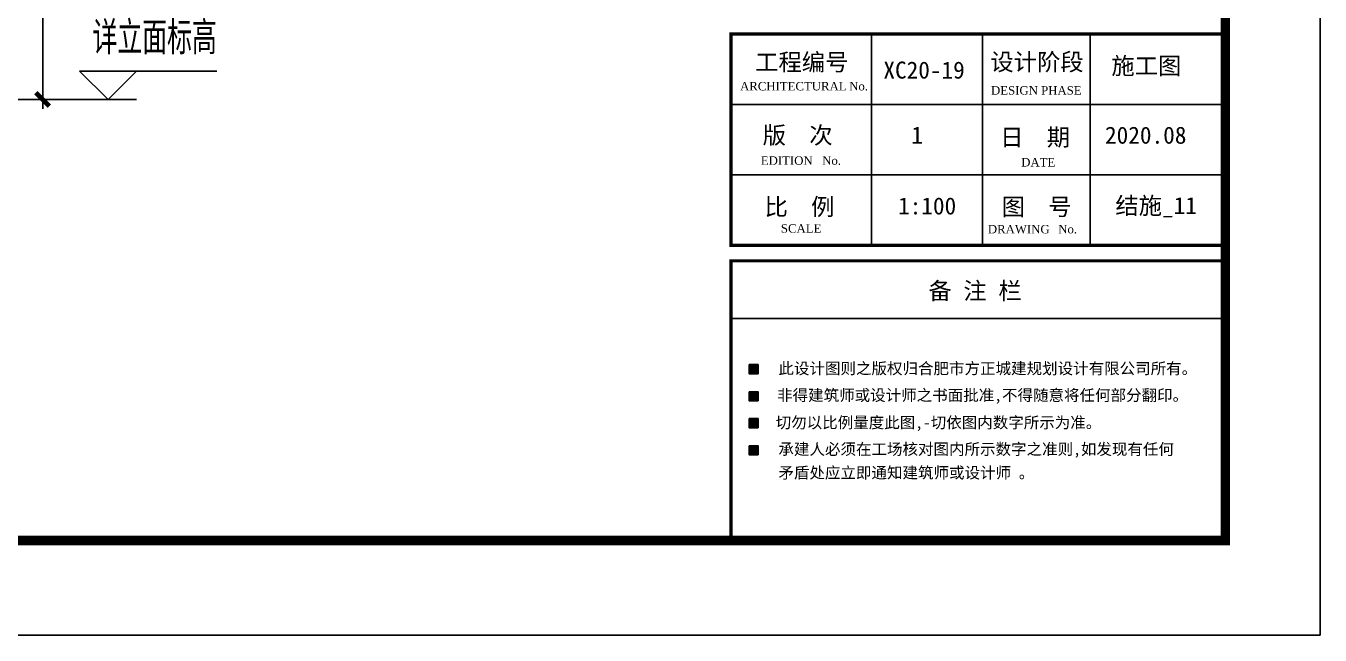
# Model space of a CAD drawing. Extents: x -2746917 to -971774, y -3334247 to -3250358.
# Drawn here: x -1612056 to -1598392, y -3316173 to -3309734 of the extents above; entities that cross this region are included whole.
import ezdxf
from ezdxf.enums import TextEntityAlignment as Align

# ---------------------------------------------------------------- set-up
doc = ezdxf.new("R2010")
doc.units = 0
doc.header["$LTSCALE"] = 1000
doc.header["$MEASUREMENT"] = 0
doc.header["$PDMODE"] = 35
doc.layers.get('0').update_dxf_attribs({"linetype": 'CONTINUOUS'})
doc.layers.get('Defpoints').update_dxf_attribs({"linetype": 'CONTINUOUS'})
for name, color, linetype in [('1', 140, 'CONTINUOUS'), ('DIM', 3, 'CONTINUOUS'), ('PUB_TEXT', 7, 'CONTINUOUS'), ('PUB_TITLE', 4, 'CONTINUOUS'), ('THIN', 7, 'CONTINUOUS')]:
    doc.layers.add(name, color=color, linetype=linetype)
doc.layers.add('yichutu', color=7, linetype='CONTINUOUS', true_color=0xffffff, plot=False)
doc.styles.add('GHF', font='times.ttf')
doc.styles.add('STYLE1', font='simhei.ttf', dxfattribs={"width": 0.8})
doc.styles.add('TSSD_Dimension', font='tssdeng.shx', dxfattribs={"width": 0.75, "bigfont": 'Hztxt.shx'})
doc.styles.add('TSSD_Label', font='tssdeng.shx', dxfattribs={"width": 0.75, "bigfont": 'hztxt.shx'})
doc.dimstyles.new('TSSD_50_100', dxfattribs={"dimtxt": 350, "dimasz": 100, "dimexe": 100, "dimexo": 250, "dimgap": 100, "dimtad": 1, "dimdec": 0, "dimlfac": 0.5, "dimzin": 0, "dimdsep": 46, "dimtxsty": 'TSSD_Dimension', "dimblk": 'ARCHTICK', "dimcen": 0, "dimdle": 100, "dimclrt": 7, "dimadec": 0, "dimazin": 0, "dimtfac": 1, "dimtdec": 0, "dimtix": 1, "dimtmove": 2, "dimatfit": 3, "dimfxl": 1, "dimtolj": 1, "dimtzin": 0, "dimarcsym": 0})

# ---------------------------------------------------------------- blocks, each defined once
blk = doc.blocks.new('_ArchTick')
at = {"color": 0, "const_width": 0.5}
blk.add_lwpolyline([(-0.71, -0.71), (0.71, 0.71)], dxfattribs=at)
blk = doc.blocks.new('*D3016')
at = {"layer": 'Defpoints', "color": 0, "ltscale": 1.5}
for p in [(-1613347, -3302211), (-1611879, -3302211), (-1613347, -3310511)]:
    blk.add_point(p, dxfattribs=at)
at = {"layer": 'DIM', "color": 0, "lineweight": -2, "ltscale": 1.5}
for p, q in [((-1613097, -3302211), (-1611779, -3302211)), ((-1611879, -3310611), (-1611879, -3302111)), ((-1613097, -3310511), (-1611779, -3310511))]:
    blk.add_line(p, q, dxfattribs=at)
at = {"layer": 'DIM', "color": 0, "lineweight": -2, "ltscale": 1.5, "xscale": 100, "yscale": 100, "zscale": 100}
for p, rotation in [((-1611879, -3302211), 90), ((-1611879, -3310511), 270)]:
    blk.add_blockref('_ArchTick', p, dxfattribs=dict(at, rotation=rotation))
at = {"layer": 'DIM', "color": 7, "lineweight": 5, "ltscale": 1.5, "insert": (-1612154, -3306361), "char_height": 350, "attachment_point": 5, "rotation": 90, "style": 'TSSD_Dimension'}
blk.add_mtext('\\A1;2200/3900/6375', dxfattribs=at)
blk = doc.blocks.new('yct-891-420-89100-42000-100-2004.0')
at = {"layer": 'yichutu', "color": 7, "true_color": 0xffffff}
blk.add_lwpolyline([(0, 0), (0, 42000), (89100, 42000), (89100, 0)], close=True, dxfattribs=at)
blk = doc.blocks.new('*U3512')
at = {"layer": 'PUB_TEXT', "style": 'STYLE1'}
blk.add_text('备 注 栏', height=180, dxfattribs=at).set_placement((503976, -819747))
blk = doc.blocks.new('A$C440D491C')
for points in [[(83072, 2763), (83167, 2763), (83167, 2859), (83072, 2859)], [(83072, 2477), (83167, 2477), (83167, 2573), (83072, 2573)], [(83072, 2192), (83167, 2192), (83167, 2288), (83072, 2288)], [(83072, 1907), (83167, 1907), (83167, 2002), (83072, 2002)]]:
    blk.add_hatch(color=256).paths.add_polyline_path(points)
for points in [[(83072, 2859), (83167, 2859), (83167, 2763), (83072, 2763)], [(83072, 2573), (83167, 2573), (83167, 2477), (83072, 2477)], [(83072, 2288), (83167, 2288), (83167, 2192), (83072, 2192)], [(83072, 2002), (83167, 2002), (83167, 1907), (83072, 1907)]]:
    blk.add_lwpolyline(points, close=True)
at = {"layer": '1'}
blk.add_line((83329, 3956), (88100, 3956), dxfattribs=at)
at = {"layer": 'PUB_TITLE', "color": 4}
for p, q in [((82879, 6353), (88100, 6353)), ((82879, 6353), (88100, 6353)), ((84362, 6353), (84362, 4119)), ((85536, 6353), (85536, 4119)), ((86671, 6353), (86671, 4119)), ((82879, 5609), (88100, 5609)), ((82879, 4864), (88100, 4864)), ((82879, 3347), (88100, 3347))]:
    blk.add_line(p, q, dxfattribs=at)
at = {"layer": 'PUB_TITLE'}
blk.add_lwpolyline([(0, 0), (0, 42000), (89100, 42000), (89100, 0)], close=True, dxfattribs=at)
at = {"layer": 'PUB_TITLE', "const_width": 100}
blk.add_lwpolyline([(88100, 1000), (88100, 41000), (713, 41000), (713, 1000), (88100, 1000)], dxfattribs=at)
at = {"layer": 'PUB_TITLE', "color": 4, "const_width": 35.1}
blk.add_lwpolyline([(82879, 6353), (88100, 6353), (88100, 4119), (82879, 4119)], close=True, dxfattribs=at)
blk.add_lwpolyline([(82879, 1000), (82879, 3956), (88100, 3956), (88100, 1000)], dxfattribs=at)
at = {"xscale": 1.002951946575195, "yscale": 1.002951914444566, "zscale": 1.002951922000932}
blk.add_blockref('*U3512', (-420499, 825716), dxfattribs=at)
at = {"layer": 'PUB_TEXT'}
for s, height, style, p in [('工程编号', 180.5, 'STYLE1', (83135, 5966)), (' 设计阶段', 180.5, 'STYLE1', (85496, 5968)), ('XC20-19', 180.5, 'STYLE1', (84489, 5882)), ('施工图', 180.5, 'STYLE1', (86896, 5927)), ('ARCHITECTURAL', 89.36, 'GHF', (82976, 5757)), ('No.', 89.4, 'GHF', (84128, 5757)), ('     DESIGN PHASE', 89.36, 'GHF', (85457, 5713)), ('版  次', 180.5, 'STYLE1', (83215, 5194)), ('1', 181, 'STYLE1', (84784, 5194)), ('日  期', 180.5, 'STYLE1', (85722, 5172)), ('2020.08', 180.5, 'STYLE1', (86829, 5194)), ('EDITION', 89.4, 'GHF', (83195, 4971)), ('No.', 89.4, 'GHF', (83843, 4971)), ('DATE', 89.4, 'GHF', (85944, 4953)), ('比  例', 180.5, 'STYLE1', (83235, 4437)), ('1:100', 180.5, 'STYLE1', (84644, 4446)), ('图  号', 180.5, 'STYLE1', (85738, 4437)), ('SCALE', 89.4, 'GHF', (83407, 4254)), ('DRAWING', 89.4, 'GHF', (85592, 4246)), ('No.', 89.4, 'GHF', (86335, 4246))]:
    blk.add_text(s, height=height, dxfattribs=dict(at, style=style)).set_placement(p)
at = {"layer": 'PUB_TEXT', "style": 'STYLE1', "width": 1}
for s, p in [('此设计图则之版权归合肥市方正城建规划设计有限公司所有。', (83381, 2759)), ('非得建筑师或设计师之书面批准,不得随意将任何部分翻印。', (83367, 2476)), ('切勿以比例量度此图,-切依图内数字所示为准。', (83352, 2187)), ('承建人必须在工场核对图内所示数字之准则,如发现有任何', (83381, 1906)), ('矛盾处应立即通知建筑师或设计师 。', (83381, 1657))]:
    blk.add_text(s, height=120.05, dxfattribs=at).set_placement(p)

msp = doc.modelspace()

# ---------------------------------------------------------------- linework, layer by layer
at = {"layer": 'THIN'}
for p, q in [((-1611188.55, -3310510.71), (-1611488.55, -3310210.71)), ((-1611488.55, -3310210.71), (-1610888.55, -3310210.71)), ((-1611188.55, -3310510.71), (-1610888.55, -3310210.71)), ((-1610888.55, -3310210.71), (-1610040.47, -3310210.71)), ((-1611878.99, -3310510.71), (-1610888.55, -3310510.71)), ((-1611188.55, -3310510.71), (-1611188.55, -3310510.71))]:
    msp.add_line(p, q, dxfattribs=at)

# ---------------------------------------------------------------- block references
at = {"ltscale": 1.5}
msp.add_blockref('A$C440D491C', (-1687492.07, -3316173.05), dxfattribs=at)
at = {"layer": 'yichutu'}
msp.add_blockref('yct-891-420-89100-42000-100-2004.0', (-1687492.07, -3316173.05), dxfattribs=at)

# ---------------------------------------------------------------- texts
at = {"layer": 'PUB_TEXT', "color": 3, "style": 'STYLE1'}
msp.add_text('结施_11', height=180.531, dxfattribs=at).set_placement((-1600553.68, -3311723.66))
at = {"layer": 'THIN', "style": 'TSSD_Label', "width": 0.75}
msp.add_text('详立面标高', height=350, dxfattribs=at).set_placement((-1610040.47, -3310140.71), align=Align.BOTTOM_RIGHT)

# ---------------------------------------------------------------- dimensions: what is measured, and where the dimension line sits
at = {"layer": 'DIM', "lineweight": 5, "ltscale": 1.5}
dim = msp.add_linear_dim(base=(-1611878.99, -3302210.71), p1=(-1613346.74, -3310510.71), p2=(-1613346.74, -3302210.71), angle=90, text='2200/3900/6375', dimstyle='TSSD_50_100', dxfattribs=at)
dim.commit()
dim.dimension.update_dxf_attribs({"geometry": '*D3016', "text_midpoint": (-1612153.99, -3306360.71)})

doc.saveas('drawing.dxf')
